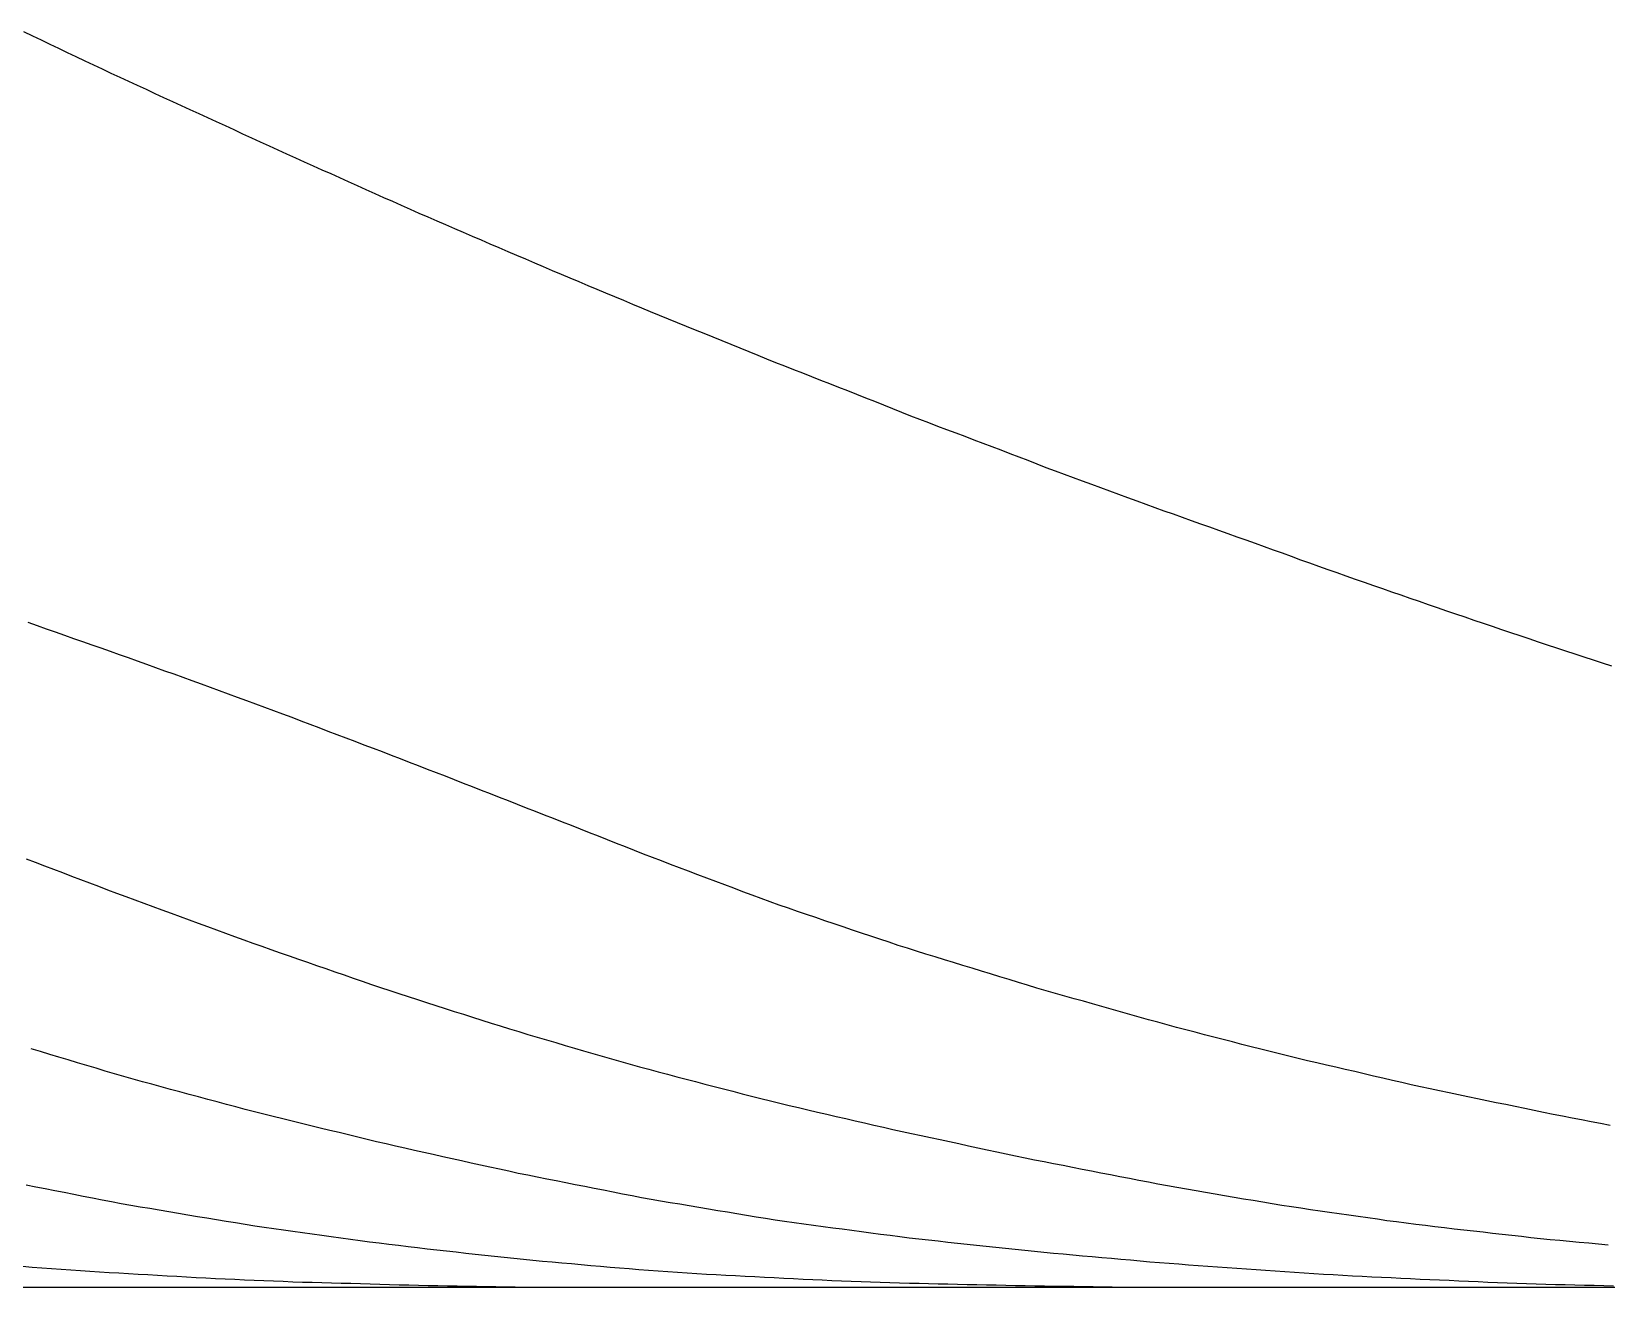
# Model space of a CAD drawing. Extents: x -4 to 218, y 0 to 27.
# Drawn here: x 35.35 to 51.65, y 0 to 12.99 of the extents above; entities that cross this region are included whole.
import ezdxf

# ---------------------------------------------------------------- set-up
doc = ezdxf.new("R2010")
doc.units = 0
doc.header["$MEASUREMENT"] = 0
doc.layers.add('Buttocks', color=7, linetype='Continuous')

msp = doc.modelspace()

# ---------------------------------------------------------------- linework, layer by layer
at = {"layer": 'Buttocks', "color": 135}
for points in [[(35.27086, 12.9923), (35.3609, 12.94873), (35.45101, 12.90528), (35.54105, 12.86203), (35.63132, 12.81885), (35.72163, 12.77582), (35.81202, 12.73292), (35.90237, 12.69019), (35.99288, 12.64755), (36.08343, 12.60504), (36.17402, 12.56266), (36.26466, 12.52039), (36.35536, 12.47822), (36.44609, 12.43615), (36.53682, 12.39417), (36.62761, 12.35223), (36.71844, 12.31036), (36.80928, 12.26853), (36.90016, 12.22675), (36.99103, 12.18502), (37.08193, 12.14332), (37.17282, 12.10166), (37.26375, 12.06002), (37.35466, 12.01842), (37.4455, 11.97688), (37.53622, 11.93539), (37.62685, 11.89387), (37.71804, 11.85198), (37.80919, 11.81051), (37.90036, 11.76911), (37.99156, 11.72776), (38.08267, 11.6865), (38.17381, 11.64529), (38.26496, 11.60411), (38.35612, 11.56298), (38.44728, 11.52191), (38.53852, 11.48086), (38.62973, 11.43988), (38.72097, 11.39896), (38.81226, 11.35809), (38.90355, 11.3173), (38.99493, 11.27659), (39.08631, 11.23599), (39.17771, 11.1955), (39.26918, 11.15512), (39.36071, 11.11484), (39.45227, 11.07469), (39.54396, 11.03461), (39.63562, 10.99469), (39.72726, 10.9549), (39.81915, 10.91514), (39.91091, 10.87554), (40.00271, 10.83604), (40.09473, 10.79653), (40.1866, 10.75716), (40.27853, 10.71781), (40.37046, 10.67848), (40.46237, 10.63919), (40.55438, 10.5999), (40.64638, 10.56067), (40.73843, 10.52152), (40.83052, 10.48244), (40.92266, 10.44345), (41.01482, 10.40458), (41.10692, 10.36585), (41.19924, 10.32715), (41.29156, 10.28858), (41.38385, 10.25014), (41.47624, 10.21178), (41.56866, 10.17352), (41.66111, 10.13537), (41.75359, 10.0973), (41.84609, 10.05931), (41.93865, 10.02138), (42.03118, 9.98352), (42.12376, 9.94569), (42.21637, 9.9079), (42.30899, 9.87015), (42.40163, 9.83243), (42.49426, 9.79475), (42.58685, 9.75712), (42.67952, 9.71948), (42.77204, 9.68192), (42.86473, 9.64431), (42.95713, 9.60682), (43.04969, 9.56941), (43.14319, 9.53279), (43.23644, 9.49629), (43.32959, 9.45982), (43.42276, 9.42333), (43.51586, 9.38685), (43.60902, 9.35033), (43.70208, 9.31381), (43.79518, 9.27725), (43.88823, 9.24066), (43.98129, 9.20402), (44.07439, 9.16729), (44.16751, 9.13043), (44.26005, 9.0936), (44.35228, 9.05623), (44.44504, 9.018), (44.53867, 8.98215), (44.6322, 8.94659), (44.72572, 8.91114), (44.81929, 8.87574), (44.91282, 8.84037), (45.00635, 8.80503), (45.09993, 8.76967), (45.19346, 8.73432), (45.287, 8.69894), (45.38059, 8.6635), (45.47413, 8.628), (45.56723, 8.59253), (45.66033, 8.5567), (45.75311, 8.51899), (45.84694, 8.48377), (45.94073, 8.44897), (46.0347, 8.41427), (46.12851, 8.37971), (46.22232, 8.34522), (46.31622, 8.31073), (46.41013, 8.27627), (46.50404, 8.24184), (46.59796, 8.20742), (46.69185, 8.17302), (46.78577, 8.13861), (46.87946, 8.10428), (46.97318, 8.0699), (47.06668, 8.03538), (47.16122, 8.00163), (47.2556, 7.96801), (47.34995, 7.93442), (47.44415, 7.90088), (47.53841, 7.86732), (47.63263, 7.83377), (47.72678, 7.80022), (47.82099, 7.76663), (47.91521, 7.73302), (48.00943, 7.69937), (48.10358, 7.66571), (48.19757, 7.63202), (48.29145, 7.59823), (48.38503, 7.56398), (48.47903, 7.52876), (48.57331, 7.49508), (48.66764, 7.46163), (48.76206, 7.42828), (48.85641, 7.39504), (48.95075, 7.36188), (49.04507, 7.32879), (49.13951, 7.29571), (49.23392, 7.2627), (49.32832, 7.22974), (49.42274, 7.19683), (49.51723, 7.16395), (49.61165, 7.13116), (49.7062, 7.09839), (49.80065, 7.06573), (49.8952, 7.03312), (49.98977, 7.00059), (50.08429, 6.96818), (50.17898, 6.9358), (50.27359, 6.90356), (50.36837, 6.87136), (50.46304, 6.83931), (50.55772, 6.80735), (50.65243, 6.7755), (50.74741, 6.74364), (50.84219, 6.71195), (50.93704, 6.68031), (51.03192, 6.64873), (51.12683, 6.6172), (51.2218, 6.5857), (51.31674, 6.55427), (51.41175, 6.52291), (51.5068, 6.49162), (51.60164, 6.4605), (51.69675, 6.42939)], [(51.68252, 1.67688), (51.58464, 1.69556), (51.48619, 1.7144), (51.38795, 1.73327), (51.28963, 1.75225), (51.19156, 1.77134), (51.09338, 1.79068), (50.99528, 1.81031), (50.89717, 1.8303), (50.79946, 1.85047), (50.70169, 1.87081), (50.6037, 1.89126), (50.50597, 1.91166), (50.40806, 1.93211), (50.31023, 1.95255), (50.21223, 1.97305), (50.11427, 1.99357), (50.01634, 2.01411), (49.91839, 2.0347), (49.82063, 2.05534), (49.72252, 2.07626), (49.62491, 2.0979), (49.52765, 2.1203), (49.43046, 2.14275), (49.33321, 2.16521), (49.23572, 2.18772), (49.13818, 2.21024), (49.04073, 2.23274), (48.94339, 2.25521), (48.84589, 2.27772), (48.74829, 2.30026), (48.65057, 2.32283), (48.55321, 2.34532), (48.45566, 2.36816), (48.35847, 2.39236), (48.26165, 2.41678), (48.16513, 2.44122), (48.06816, 2.46585), (47.9712, 2.49054), (47.87442, 2.51526), (47.77744, 2.5401), (47.68034, 2.56506), (47.58358, 2.59003), (47.48669, 2.61514), (47.38988, 2.64035), (47.29321, 2.66566), (47.19657, 2.69111), (47.09971, 2.71685), (47.003, 2.74299), (46.9067, 2.7698), (46.8107, 2.79689), (46.7145, 2.8241), (46.61824, 2.85134), (46.52197, 2.8786), (46.4259, 2.90582), (46.3298, 2.93305), (46.23351, 2.96035), (46.13725, 2.98766), (46.04113, 3.01496), (45.94458, 3.04243), (45.8485, 3.06997), (45.7524, 3.09795), (45.65676, 3.12635), (45.56107, 3.1552), (45.46525, 3.18437), (45.36981, 3.21358), (45.27429, 3.2429), (45.17862, 3.27231), (45.08315, 3.30169), (44.98764, 3.33109), (44.89201, 3.36055), (44.79637, 3.39003), (44.70056, 3.41956), (44.60491, 3.44905), (44.50915, 3.47859), (44.41385, 3.50842), (44.31887, 3.53924), (44.22384, 3.57056), (44.129, 3.60206), (44.03436, 3.63368), (43.93948, 3.66551), (43.84468, 3.69746), (43.74997, 3.7295), (43.65551, 3.76156), (43.56072, 3.7938), (43.46609, 3.82607), (43.3712, 3.85847), (43.2762, 3.89097), (43.18187, 3.92329), (43.08723, 3.95593), (42.9932, 3.98987), (42.89929, 4.02449), (42.80582, 4.05919), (42.71206, 4.09416), (42.61853, 4.12916), (42.52489, 4.16431), (42.4313, 4.19954), (42.33746, 4.23495), (42.24416, 4.27023), (42.15015, 4.30584), (42.05708, 4.34116), (41.96335, 4.37675), (41.86992, 4.41227), (41.77623, 4.44807), (41.68309, 4.48415), (41.58997, 4.52074), (41.49699, 4.55753), (41.40446, 4.59422), (41.31139, 4.63109), (41.21841, 4.66785), (41.12525, 4.70462), (41.03244, 4.74117), (40.93911, 4.77785), (40.84628, 4.81426), (40.75282, 4.85083), (40.65983, 4.8871), (40.56663, 4.92338), (40.47332, 4.95967), (40.37992, 4.99602), (40.28652, 5.03254), (40.19375, 5.06906), (40.10082, 5.10563), (40.00788, 5.14212), (39.91476, 5.17862), (39.82162, 5.21506), (39.7288, 5.25131), (39.63546, 5.28768), (39.54206, 5.32398), (39.4492, 5.35995), (39.35564, 5.39606), (39.26213, 5.43203), (39.16885, 5.46782), (39.07542, 5.50359), (38.98173, 5.53945), (38.8885, 5.5752), (38.79495, 5.61096), (38.70156, 5.64654), (38.60837, 5.68198), (38.51494, 5.71746), (38.42139, 5.75294), (38.32779, 5.78841), (38.23446, 5.82374), (38.14072, 5.85917), (38.04705, 5.89451), (37.95328, 5.92979), (37.85974, 5.96482), (37.766, 5.99973), (37.67226, 6.03446), (37.57825, 6.06924), (37.48487, 6.1037), (37.39071, 6.13831), (37.29693, 6.17264), (37.20303, 6.20687), (37.1092, 6.24094), (37.01513, 6.27498), (36.92084, 6.30901), (36.82693, 6.34285), (36.73289, 6.37667), (36.63863, 6.41053), (36.54451, 6.44431), (36.45029, 6.47809), (36.35591, 6.5119), (36.26138, 6.54571), (36.1677, 6.57879), (36.07365, 6.61187), (35.97911, 6.64511), (35.88479, 6.67827), (35.79068, 6.71135), (35.69632, 6.74452), (35.60194, 6.77769), (35.50755, 6.81087), (35.41312, 6.84405), (35.31874, 6.87722)], [(35.29787, 4.43384), (35.39141, 4.39822), (35.48487, 4.36267), (35.57824, 4.32718), (35.67185, 4.29162), (35.7653, 4.25616), (35.85872, 4.22076), (35.95222, 4.18539), (36.04574, 4.15011), (36.13926, 4.11493), (36.23296, 4.0798), (36.32652, 4.04485), (36.4204, 4.00991), (36.51414, 3.97518), (36.60812, 3.94052), (36.70193, 3.90602), (36.79583, 3.87154), (36.88986, 3.83705), (36.98364, 3.80269), (37.07758, 3.76829), (37.17145, 3.73393), (37.26542, 3.69957), (37.35932, 3.66524), (37.45309, 3.63103), (37.54714, 3.59685), (37.6412, 3.56298), (37.73543, 3.52944), (37.82967, 3.49623), (37.92412, 3.46317), (38.01865, 3.43019), (38.11312, 3.3973), (38.20768, 3.36442), (38.30205, 3.33165), (38.39658, 3.29886), (38.49104, 3.26613), (38.58548, 3.23346), (38.68, 3.20083), (38.77453, 3.1683), (38.86905, 3.13596), (38.96392, 3.1038), (39.05872, 3.07213), (39.15355, 3.04096), (39.24878, 3.01001), (39.34415, 2.97916), (39.43936, 2.94843), (39.53456, 2.91777), (39.62984, 2.88714), (39.72489, 2.85664), (39.82013, 2.82616), (39.91555, 2.7957), (40.01068, 2.76546), (40.10604, 2.7353), (40.20146, 2.70533), (40.29675, 2.6757), (40.39235, 2.6464), (40.4881, 2.61765), (40.58427, 2.58922), (40.68029, 2.561), (40.77633, 2.53284), (40.87231, 2.50476), (40.96815, 2.47679), (41.06426, 2.44879), (41.16031, 2.4209), (41.25623, 2.39313), (41.3524, 2.36543), (41.4485, 2.33794), (41.54465, 2.31068), (41.64102, 2.28368), (41.7373, 2.25711), (41.83391, 2.23099), (41.93055, 2.20533), (42.02728, 2.17993), (42.12427, 2.15462), (42.22101, 2.12945), (42.31793, 2.1043), (42.41478, 2.07922), (42.5116, 2.05419), (42.60837, 2.02922), (42.70516, 2.0043), (42.80174, 1.97952), (42.89876, 1.95486), (42.99572, 1.93079), (43.093, 1.90721), (43.19043, 1.88391), (43.2876, 1.86086), (43.38501, 1.83792), (43.48254, 1.81508), (43.57997, 1.79238), (43.67726, 1.76981), (43.77486, 1.74725), (43.87231, 1.72479), (43.96983, 1.70238), (44.06715, 1.68008), (44.16468, 1.65778), (44.26215, 1.63557), (44.35943, 1.61352), (44.45695, 1.59196), (44.55509, 1.57111), (44.65308, 1.55028), (44.75094, 1.52947), (44.84877, 1.50865), (44.94663, 1.48783), (45.0444, 1.46701), (45.14223, 1.44618), (45.24006, 1.42534), (45.33774, 1.40453), (45.43543, 1.3837), (45.53302, 1.36288), (45.63081, 1.34218), (45.72904, 1.32227), (45.82725, 1.30277), (45.92537, 1.28341), (46.02361, 1.26407), (46.12176, 1.2448), (46.21987, 1.22555), (46.31809, 1.20632), (46.41615, 1.18713), (46.51429, 1.16794), (46.61242, 1.14878), (46.71043, 1.12969), (46.80845, 1.11077), (46.90681, 1.09212), (47.00522, 1.07391), (47.1037, 1.0561), (47.20219, 1.03857), (47.30062, 1.02122), (47.39927, 1.00396), (47.49777, 0.98683), (47.59633, 0.96975), (47.69485, 0.95273), (47.79333, 0.93576), (47.89191, 0.91882), (47.99031, 0.90199), (48.08903, 0.88534), (48.1877, 0.86906), (48.2863, 0.85324), (48.38534, 0.8378), (48.48414, 0.82279), (48.58321, 0.80804), (48.68206, 0.79353), (48.78113, 0.77915), (48.88011, 0.7649), (48.97905, 0.75075), (49.0779, 0.73669), (49.17704, 0.72264), (49.27601, 0.70863), (49.37485, 0.69468), (49.474, 0.68099), (49.57319, 0.66786), (49.67255, 0.65532), (49.77178, 0.64326), (49.87122, 0.63148), (49.97048, 0.61989), (50.06994, 0.6084), (50.16931, 0.59702), (50.26872, 0.58569), (50.36806, 0.57441), (50.46738, 0.56318), (50.56675, 0.55197), (50.66604, 0.54079), (50.76522, 0.52961), (50.86444, 0.51837), (50.96378, 0.50723), (51.0634, 0.49731), (51.16329, 0.48797), (51.26297, 0.47879), (51.36261, 0.46967), (51.46221, 0.46059), (51.56175, 0.45155), (51.66142, 0.44252)], [(51.71751, 0.01454), (51.61745, 0.0168), (51.5176, 0.01915), (51.41757, 0.02158), (51.31745, 0.02408), (51.21774, 0.02662), (51.11754, 0.02924), (51.01754, 0.0319), (50.9174, 0.03463), (50.81721, 0.03744), (50.71729, 0.04036), (50.617, 0.04355), (50.51696, 0.048), (50.41739, 0.05261), (50.31749, 0.05714), (50.21779, 0.06165), (50.11773, 0.06616), (50.01782, 0.07069), (49.91785, 0.07524), (49.81795, 0.07981), (49.71761, 0.08444), (49.61793, 0.08908), (49.51801, 0.09379), (49.41826, 0.09855), (49.31826, 0.10341), (49.21832, 0.10837), (49.11828, 0.11346), (49.01814, 0.11871), (48.91854, 0.12411), (48.81829, 0.12974), (48.71895, 0.13552), (48.61869, 0.14157), (48.51888, 0.1478), (48.41914, 0.15422), (48.31945, 0.16082), (48.21944, 0.16759), (48.11967, 0.17446), (48.01984, 0.18143), (47.92025, 0.18848), (47.82026, 0.19563), (47.72053, 0.20283), (47.62063, 0.21011), (47.5208, 0.21746), (47.42103, 0.22488), (47.32127, 0.23237), (47.22143, 0.23996), (47.12164, 0.24766), (47.02197, 0.25551), (46.92212, 0.26366), (46.82227, 0.27224), (46.72259, 0.28113), (46.62306, 0.28993), (46.5234, 0.29864), (46.42387, 0.30735), (46.32436, 0.31613), (46.22453, 0.32504), (46.12489, 0.33406), (46.02558, 0.34321), (45.9257, 0.35257), (45.82618, 0.3621), (45.72659, 0.37184), (45.62731, 0.38178), (45.52753, 0.39199), (45.42816, 0.40234), (45.32858, 0.41286), (45.22886, 0.42353), (45.12934, 0.43429), (45.03026, 0.44507), (44.93036, 0.456), (44.83119, 0.46686), (44.73146, 0.4777), (44.63146, 0.48829), (44.53252, 0.49899), (44.43322, 0.51079), (44.33403, 0.52332), (44.23487, 0.53619), (44.13565, 0.54924), (44.03644, 0.56239), (43.93753, 0.57557), (43.83819, 0.58885), (43.7392, 0.60213), (43.64025, 0.61543), (43.54099, 0.62879), (43.44167, 0.64216), (43.34248, 0.6555), (43.24318, 0.66883), (43.14321, 0.6821), (43.04469, 0.69612), (42.94613, 0.71228), (42.84745, 0.72863), (42.74901, 0.745), (42.65054, 0.7614), (42.55168, 0.77789), (42.45284, 0.79439), (42.35406, 0.81089), (42.25546, 0.82737), (42.1569, 0.84384), (42.05821, 0.86033), (41.95935, 0.87684), (41.86055, 0.89332), (41.76136, 0.9098), (41.66337, 0.92809), (41.56537, 0.94728), (41.46734, 0.96652), (41.36928, 0.9858), (41.27118, 1.00509), (41.17284, 1.02445), (41.07487, 1.04374), (40.97639, 1.06314), (40.87849, 1.08244), (40.77996, 1.10188), (40.68179, 1.12127), (40.5835, 1.1407), (40.48529, 1.16027), (40.38722, 1.1807), (40.28965, 1.20186), (40.19209, 1.22321), (40.0943, 1.24469), (39.99654, 1.26623), (39.89909, 1.28774), (39.8012, 1.30939), (39.70346, 1.33106), (39.60611, 1.3527), (39.50825, 1.37451), (39.41053, 1.39638), (39.31309, 1.41831), (39.21546, 1.44043), (39.11758, 1.4628), (39.02021, 1.48528), (38.92279, 1.50802), (38.82555, 1.53104), (38.72829, 1.55438), (38.63108, 1.57793), (38.534, 1.60162), (38.43671, 1.62545), (38.33987, 1.64923), (38.24243, 1.6732), (38.14535, 1.69712), (38.04831, 1.72104), (37.95126, 1.74499), (37.85375, 1.76906), (37.75655, 1.79307), (37.65907, 1.81722), (37.56248, 1.84253), (37.46617, 1.86789), (37.36945, 1.89344), (37.2727, 1.91908), (37.17603, 1.94477), (37.07931, 1.97057), (36.98264, 1.99647), (36.8863, 2.02243), (36.78948, 2.0487), (36.69299, 2.07507), (36.59654, 2.10161), (36.5001, 2.12835), (36.4035, 2.15537), (36.30703, 2.18262), (36.21062, 2.21049), (36.11493, 2.23888), (36.0195, 2.26735), (35.92349, 2.2961), (35.82768, 2.32488), (35.73216, 2.35367), (35.63634, 2.38266), (35.5406, 2.41177), (35.44502, 2.441), (35.3495, 2.47043)], [(51.73529, 0), (51.63523, 0), (51.53526, 0), (51.43511, 0), (51.335, 0), (51.23543, 0), (51.13494, 0), (51.03492, 0), (50.93512, 0), (50.83499, 0), (50.73476, 0), (50.63518, 0), (50.53463, 0), (50.43498, 0), (50.33483, 0), (50.2349, 0), (50.13473, 0), (50.03461, 0), (49.93468, 0), (49.83476, 0), (49.73449, 0), (49.6347, 0), (49.53461, 0), (49.43452, 0), (49.33455, 0), (49.23434, 0), (49.13443, 0), (49.03455, 0), (48.93445, 0), (48.83432, 0), (48.73426, 0), (48.63433, 0), (48.53434, 0), (48.43425, 0), (48.33408, 0), (48.23404, 0), (48.1342, 0), (48.03428, 0), (47.93392, 0), (47.83394, 0), (47.73378, 0), (47.63406, 0), (47.5341, 0), (47.43345, 0), (47.33376, 0), (47.23372, 0), (47.1338, 0), (47.03308, 0), (46.93334, 0), (46.83321, 0), (46.72614, 0), (46.63373, 0.00134), (46.53339, 0.0028), (46.43341, 0.00426), (46.33353, 0.00572), (46.23347, 0.00719), (46.13353, 0.00868), (46.03321, 0.01019), (45.93337, 0.01171), (45.83327, 0.01329), (45.73284, 0.01492), (45.63319, 0.01666), (45.53256, 0.01882), (45.43279, 0.02135), (45.33317, 0.02338), (45.23323, 0.02531), (45.13324, 0.02724), (45.0333, 0.02919), (44.93333, 0.03119), (44.83329, 0.03325), (44.73314, 0.03539), (44.63323, 0.03761), (44.53341, 0.03995), (44.43338, 0.04244), (44.33303, 0.04511), (44.23318, 0.04798), (44.1333, 0.05107), (44.033, 0.05442), (43.93339, 0.05798), (43.83316, 0.0618), (43.73304, 0.06585), (43.63324, 0.0701), (43.53327, 0.07455), (43.43365, 0.07913), (43.33355, 0.08385), (43.23337, 0.08867), (43.13396, 0.09353), (43.03362, 0.09851), (42.93394, 0.10355), (42.83398, 0.1087), (42.73393, 0.11395), (42.63389, 0.1193), (42.53423, 0.12474), (42.43457, 0.13031), (42.33422, 0.13606), (42.23466, 0.14195), (42.13492, 0.1481), (42.03507, 0.15455), (41.93511, 0.16132), (41.83539, 0.16839), (41.73547, 0.17579), (41.63599, 0.18345), (41.53617, 0.19142), (41.4365, 0.19962), (41.33679, 0.20803), (41.23726, 0.21661), (41.13752, 0.22534), (41.03797, 0.23417), (40.93807, 0.24313), (40.83852, 0.25215), (40.73901, 0.26125), (40.6392, 0.27046), (40.53955, 0.27974), (40.44017, 0.28908), (40.34046, 0.29857), (40.24038, 0.30866), (40.14124, 0.31961), (40.04205, 0.33055), (39.94315, 0.34152), (39.84358, 0.35263), (39.74396, 0.36382), (39.6447, 0.37505), (39.54531, 0.38639), (39.44612, 0.39782), (39.34647, 0.40941), (39.24714, 0.42111), (39.14776, 0.43297), (39.04839, 0.44503), (38.94918, 0.45731), (38.84993, 0.46986), (38.75056, 0.4827), (38.6515, 0.49577), (38.55215, 0.50913), (38.45311, 0.52268), (38.35407, 0.53643), (38.255, 0.55032), (38.15593, 0.56425), (38.05685, 0.57799), (37.9575, 0.59163), (37.85852, 0.60567), (37.75975, 0.62038), (37.66078, 0.63573), (37.56215, 0.65145), (37.46379, 0.66738), (37.36499, 0.68354), (37.2663, 0.69982), (37.16737, 0.71623), (37.06877, 0.73266), (36.97022, 0.74916), (36.87171, 0.76572), (36.77304, 0.78236), (36.67426, 0.79907), (36.5756, 0.81583), (36.47678, 0.83268), (36.37825, 0.84957), (36.27932, 0.86673), (36.18074, 0.88502), (36.08293, 0.90418), (35.98481, 0.92339), (35.88688, 0.94258), (35.7888, 0.96181), (35.69068, 0.98107), (35.59237, 1.00041), (35.49441, 1.01971), (35.39631, 1.03909), (35.29824, 1.05852)], [(51.65657, 0), (51.55653, 0), (51.45672, 0), (51.35666, 0), (51.25676, 0), (51.15662, 0), (51.05676, 0), (50.95664, 0), (50.8565, 0), (50.75651, 0), (50.65653, 0), (50.55647, 0), (50.45662, 0), (50.35638, 0), (50.25647, 0), (50.15637, 0), (50.05646, 0), (49.95633, 0), (49.8564, 0), (49.75623, 0), (49.65614, 0), (49.55613, 0), (49.45598, 0), (49.35623, 0), (49.25609, 0), (49.15599, 0), (49.05644, 0), (48.95602, 0), (48.85624, 0), (48.75625, 0), (48.65608, 0), (48.55596, 0), (48.45596, 0), (48.35611, 0), (48.25611, 0), (48.15596, 0), (48.05618, 0), (47.95612, 0), (47.85598, 0), (47.75592, 0), (47.65595, 0), (47.55592, 0), (47.45603, 0), (47.35562, 0), (47.25582, 0), (47.15557, 0), (47.05544, 0), (46.9554, 0), (46.85548, 0), (46.7554, 0), (46.65549, 0), (46.55553, 0), (46.4553, 0), (46.35561, 0), (46.25577, 0), (46.15567, 0), (46.05564, 0), (45.95573, 0), (45.85559, 0), (45.75581, 0), (45.65574, 0), (45.55571, 0), (45.45549, 0), (45.35554, 0), (45.25585, 0), (45.15551, 0), (45.05555, 0), (44.95527, 0), (44.85535, 0), (44.75535, 0), (44.6554, 0), (44.55521, 0), (44.45527, 0), (44.35543, 0), (44.25543, 0), (44.15516, 0), (44.05531, 0), (43.9555, 0), (43.85516, 0), (43.75523, 0), (43.65536, 0), (43.5551, 0), (43.45529, 0), (43.35508, 0), (43.25512, 0), (43.15536, 0), (43.05489, 0), (42.95502, 0), (42.85504, 0), (42.75502, 0), (42.65501, 0), (42.55513, 0), (42.455, 0), (42.35511, 0), (42.25513, 0), (42.15518, 0), (42.05521, 0), (41.95493, 0), (41.85495, 0), (41.75502, 0), (41.65507, 0), (41.55517, 0), (41.45477, 0), (41.35465, 0), (41.25488, 0), (41.15454, 0), (41.05463, 0), (40.95478, 0), (40.85469, 0), (40.7548, 0), (40.65477, 0), (40.55492, 0), (40.47928, 0), (40.45405, 0.00049), (40.35439, 0.00236), (40.25437, 0.00413), (40.15467, 0.00587), (40.05476, 0.00763), (39.95489, 0.0094), (39.85493, 0.01121), (39.75491, 0.01306), (39.65475, 0.01495), (39.55462, 0.0169), (39.45465, 0.01892), (39.35484, 0.02102), (39.25459, 0.02325), (39.15458, 0.02563), (39.05452, 0.02821), (38.95473, 0.03097), (38.85471, 0.03389), (38.7544, 0.0369), (38.65434, 0.03984), (38.55474, 0.04252), (38.45463, 0.04499), (38.3545, 0.0475), (38.25473, 0.05023), (38.15472, 0.0533), (38.05465, 0.05672), (37.95493, 0.06044), (37.85516, 0.06438), (37.75538, 0.0685), (37.6553, 0.07278), (37.55538, 0.07718), (37.45525, 0.0817), (37.35541, 0.08633), (37.25543, 0.09109), (37.15539, 0.096), (37.05555, 0.1011), (36.95575, 0.10654), (36.85574, 0.11236), (36.75604, 0.11829), (36.65607, 0.12417), (36.55632, 0.12998), (36.45682, 0.13575), (36.35681, 0.14153), (36.25667, 0.14733), (36.15705, 0.1531), (36.057, 0.15895), (35.95707, 0.16499), (35.85749, 0.17167), (35.75784, 0.1787), (35.65804, 0.18588), (35.55843, 0.19316), (35.45851, 0.20058), (35.35898, 0.20808), (35.25907, 0.21571)], [(51.66416, 0), (51.56429, 0), (51.46453, 0), (51.36436, 0), (51.26417, 0), (51.16402, 0), (51.06378, 0), (50.96328, 0), (50.86376, 0), (50.76387, 0), (50.66413, 0), (50.56372, 0), (50.4635, 0), (50.36327, 0), (50.26359, 0), (50.16319, 0), (50.06376, 0), (49.9635, 0), (49.86332, 0), (49.76273, 0), (49.66319, 0), (49.56384, 0), (49.4631, 0), (49.36323, 0), (49.26286, 0), (49.16275, 0), (49.0622, 0), (48.96231, 0), (48.86293, 0), (48.76296, 0), (48.66301, 0), (48.56266, 0), (48.46244, 0), (48.36209, 0), (48.26262, 0), (48.16273, 0), (48.06261, 0), (47.96253, 0), (47.86217, 0), (47.76177, 0), (47.66161, 0), (47.5619, 0), (47.46251, 0), (47.36212, 0), (47.26173, 0), (47.16143, 0), (47.06125, 0), (46.96158, 0), (46.8612, 0), (46.76077, 0), (46.66075, 0), (46.56133, 0), (46.46136, 0), (46.36067, 0), (46.26111, 0), (46.16109, 0), (46.06124, 0), (45.96125, 0), (45.86087, 0), (45.76055, 0), (45.66066, 0), (45.56062, 0), (45.46127, 0), (45.36093, 0), (45.26067, 0), (45.16034, 0), (45.0601, 0), (44.96027, 0), (44.85997, 0), (44.76056, 0), (44.6603, 0), (44.56005, 0), (44.45994, 0), (44.35994, 0), (44.26003, 0), (44.15999, 0), (44.06001, 0), (43.96011, 0), (43.85957, 0), (43.7594, 0), (43.65882, 0), (43.5593, 0), (43.45961, 0), (43.35958, 0), (43.25945, 0), (43.15908, 0), (43.05905, 0), (42.95917, 0), (42.85917, 0), (42.75951, 0), (42.65915, 0), (42.55871, 0), (42.4585, 0), (42.3586, 0), (42.25926, 0), (42.15929, 0), (42.05872, 0), (41.95865, 0), (41.85834, 0), (41.75836, 0), (41.65824, 0), (41.55819, 0), (41.45842, 0), (41.35841, 0), (41.25811, 0), (41.15793, 0), (41.05803, 0), (40.95858, 0), (40.85789, 0), (40.75819, 0), (40.65789, 0), (40.55756, 0), (40.45732, 0), (40.35712, 0), (40.25749, 0), (40.15755, 0), (40.05753, 0), (39.95708, 0), (39.85706, 0), (39.75716, 0), (39.65724, 0), (39.5575, 0), (39.45713, 0), (39.35713, 0), (39.25678, 0), (39.15654, 0), (39.05685, 0), (38.95727, 0), (38.85701, 0), (38.7566, 0), (38.65632, 0), (38.55644, 0), (38.45649, 0), (38.35636, 0), (38.25655, 0), (38.15644, 0), (38.05625, 0), (37.95588, 0), (37.85605, 0), (37.75635, 0), (37.65658, 0), (37.55629, 0), (37.45587, 0), (37.35551, 0), (37.25557, 0), (37.15561, 0), (37.05547, 0), (36.9557, 0), (36.85601, 0), (36.7554, 0), (36.65507, 0), (36.55516, 0), (36.4555, 0), (36.35545, 0), (36.25552, 0), (36.15517, 0), (36.05475, 0), (35.95441, 0), (35.8548, 0), (35.75492, 0), (35.65538, 0), (35.55467, 0), (35.4546, 0), (35.35407, 0), (35.25417, 0)], [(51.72417, 0), (51.6236, 0), (51.52384, 0), (51.42401, 0), (51.32344, 0), (51.22266, 0), (51.1228, 0), (51.02371, 0), (50.92303, 0), (50.82262, 0), (50.72316, 0), (50.62276, 0), (50.5225, 0), (50.42328, 0), (50.32331, 0), (50.22231, 0), (50.1229, 0), (50.0233, 0), (49.92236, 0), (49.82181, 0), (49.72253, 0), (49.62267, 0), (49.52177, 0), (49.42175, 0), (49.3227, 0), (49.22185, 0), (49.12135, 0), (49.02219, 0), (48.92202, 0), (48.82136, 0), (48.72219, 0), (48.62212, 0), (48.52132, 0), (48.42077, 0), (48.3217, 0), (48.22154, 0), (48.12103, 0), (48.02134, 0), (47.92175, 0), (47.82063, 0), (47.72106, 0), (47.6213, 0), (47.52099, 0), (47.42046, 0), (47.32156, 0), (47.2213, 0), (47.12009, 0), (47.01976, 0), (46.9212, 0), (46.82035, 0), (46.72002, 0), (46.62059, 0), (46.52057, 0), (46.41986, 0), (46.32027, 0), (46.22036, 0), (46.11987, 0), (46.01971, 0), (45.92108, 0), (45.82025, 0), (45.71914, 0), (45.61893, 0), (45.52012, 0), (45.41928, 0), (45.31886, 0), (45.2199, 0), (45.1195, 0), (45.01846, 0), (44.91973, 0), (44.81953, 0), (44.7185, 0), (44.61924, 0), (44.52009, 0), (44.41895, 0), (44.3181, 0), (44.21822, 0), (44.11915, 0), (44.01804, 0), (43.91768, 0), (43.8192, 0), (43.71826, 0), (43.61759, 0), (43.51842, 0), (43.41853, 0), (43.31741, 0), (43.21898, 0), (43.11917, 0), (43.01777, 0), (42.91725, 0), (42.81799, 0), (42.71801, 0), (42.61699, 0), (42.51637, 0), (42.4182, 0), (42.31713, 0), (42.21676, 0), (42.11765, 0), (42.01763, 0), (41.91636, 0), (41.81825, 0), (41.71804, 0), (41.61662, 0), (41.51646, 0), (41.41732, 0), (41.31683, 0), (41.21601, 0), (41.1162, 0), (41.01753, 0), (40.91595, 0), (40.81642, 0), (40.71718, 0), (40.61649, 0), (40.51564, 0), (40.41768, 0), (40.31678, 0), (40.21544, 0), (40.11554, 0), (40.01657, 0), (39.91574, 0), (39.81494, 0), (39.71613, 0), (39.61629, 0), (39.51482, 0), (39.41544, 0), (39.31615, 0), (39.21504, 0), (39.1147, 0), (39.01695, 0), (38.91562, 0), (38.81433, 0), (38.71457, 0), (38.6157, 0), (38.51453, 0), (38.41311, 0), (38.31552, 0), (38.21498, 0), (38.11371, 0), (38.01477, 0), (37.91553, 0), (37.81399, 0), (37.71392, 0), (37.61608, 0), (37.51428, 0), (37.41336, 0), (37.31371, 0), (37.21492, 0), (37.1131, 0), (37.0122, 0), (36.91518, 0), (36.81371, 0), (36.7126, 0), (36.61348, 0), (36.51432, 0), (36.41269, 0), (36.31413, 0), (36.21466, 0), (36.1131, 0), (36.01254, 0), (35.91298, 0), (35.81353, 0), (35.71219, 0), (35.61162, 0), (35.51378, 0), (35.41229, 0), (35.31196, 0)], [(51.73112, 0), (51.63115, 0), (51.53118, 0), (51.43129, 0), (51.3314, 0), (51.23145, 0), (51.13148, 0), (51.03136, 0), (50.93127, 0), (50.83117, 0), (50.7308, 0), (50.63084, 0), (50.53088, 0), (50.43095, 0), (50.33117, 0), (50.23162, 0), (50.13123, 0), (50.03071, 0), (49.93087, 0), (49.83076, 0), (49.73055, 0), (49.63144, 0), (49.53091, 0), (49.43105, 0), (49.33102, 0), (49.23096, 0), (49.13062, 0), (49.03081, 0), (48.93069, 0), (48.83095, 0), (48.73082, 0), (48.63106, 0), (48.53103, 0), (48.43077, 0), (48.33062, 0), (48.23064, 0), (48.13053, 0), (48.03081, 0), (47.9308, 0), (47.83132, 0), (47.73142, 0), (47.63089, 0), (47.53084, 0), (47.43045, 0), (47.33044, 0), (47.23052, 0), (47.13021, 0), (47.03022, 0), (46.93032, 0), (46.82991, 0), (46.7303, 0), (46.63074, 0), (46.53065, 0), (46.43039, 0), (46.33046, 0), (46.2298, 0), (46.12996, 0), (46.03022, 0), (45.9305, 0), (45.83048, 0), (45.73066, 0), (45.63043, 0), (45.53035, 0), (45.42998, 0), (45.33009, 0), (45.23035, 0), (45.12975, 0), (45.03024, 0), (44.93042, 0), (44.83048, 0), (44.73018, 0), (44.62991, 0), (44.5298, 0), (44.4298, 0), (44.33008, 0), (44.23034, 0), (44.13057, 0), (44.03016, 0), (43.93057, 0), (43.83007, 0), (43.72996, 0), (43.62991, 0), (43.52978, 0), (43.43015, 0), (43.33014, 0), (43.23016, 0), (43.13006, 0), (43.03024, 0), (42.92999, 0), (42.82946, 0), (42.7296, 0), (42.6299, 0), (42.52942, 0), (42.43005, 0), (42.3302, 0), (42.23007, 0), (42.12991, 0), (42.02945, 0), (41.9295, 0), (41.82907, 0), (41.72981, 0), (41.63033, 0), (41.52984, 0), (41.43006, 0), (41.3299, 0), (41.22961, 0), (41.12933, 0), (41.02938, 0), (40.92964, 0), (40.82972, 0), (40.72985, 0), (40.6299, 0), (40.52969, 0), (40.42949, 0), (40.32923, 0), (40.22953, 0), (40.12943, 0), (40.02922, 0), (39.92934, 0), (39.82959, 0), (39.72958, 0), (39.62955, 0), (39.52923, 0), (39.429, 0), (39.32914, 0), (39.22874, 0), (39.12936, 0), (39.02998, 0), (38.9296, 0), (38.82924, 0), (38.72894, 0), (38.62902, 0), (38.52899, 0), (38.42902, 0), (38.32906, 0), (38.22959, 0), (38.12912, 0), (38.02845, 0), (37.92863, 0), (37.82915, 0), (37.72886, 0), (37.6289, 0), (37.52855, 0), (37.42883, 0), (37.32875, 0), (37.22861, 0), (37.12941, 0), (37.02954, 0), (36.92921, 0), (36.82907, 0), (36.72903, 0), (36.62883, 0), (36.52875, 0), (36.4291, 0), (36.32883, 0), (36.22905, 0), (36.12891, 0), (36.02896, 0), (35.92872, 0), (35.82899, 0), (35.72847, 0), (35.62859, 0), (35.52858, 0), (35.42886, 0), (35.32891, 0)]]:
    msp.add_lwpolyline(points, dxfattribs=at)

doc.saveas('drawing.dxf')
